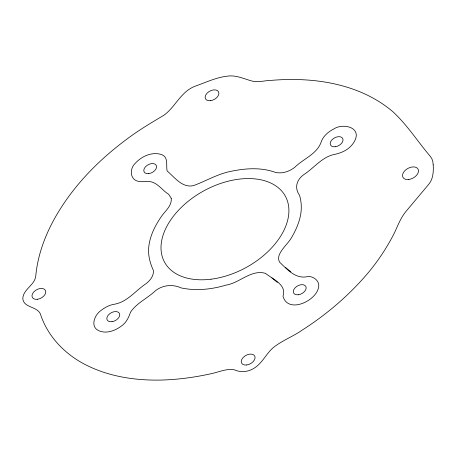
<?xml version="1.0" encoding="UTF-8"?>
<svg xmlns="http://www.w3.org/2000/svg" width="456" height="456" viewBox="0 0 456 456"><rect width="100%" height="100%" fill="white"/><g stroke="black" fill="none" stroke-linecap="round" stroke-linejoin="round"><path stroke-width="0.68" d="M271.907 277.966L277.39 282.412M285.53 267.472L290.854 271.856M171.222 198.223C172.032 205.149 166.258 210.102 162.433 215.038C155.781 224.295 150.28 234.703 148.85 246.16C147.761 254.556 149.864 262.861 153.393 270.436C153.951 275.76 150.235 280.292 146.365 283.467C135.956 290.215 127.72 301.633 114.975 304.129C109.332 304.87 104.27 307.76 99.927 311.305C94.523 315.66 90.408 326.068 98.023 330.343C106.402 334.653 116.445 330.298 123.126 324.695C126.916 321.394 128.905 316.863 130.49 312.223C136.635 302.972 147.539 298.315 155.399 290.768C162.706 284.96 172.71 284.025 181.135 287.913C195.983 291.082 211.453 289.463 225.891 285.142C239.52 283.119 251.302 269.097 265.495 273.372C272.682 279.163 287.035 284.664 282.988 296.252C287.981 313.922 315.307 301.319 318.373 288.181C320.522 281.797 314.344 276.45 308.307 276.444C296.155 279.665 287.673 269.901 279.693 262.251A17.242 10.967 -28.6 0 1 279.243 254.853C282.139 248.167 288.226 243.475 291.806 237.154C296.263 229.436 299.871 221.12 301.017 212.211A88.96 56.59 -28.6 0 0 299.524 195.271C294.205 187.918 296.622 179.824 303.639 174.745C314.047 168.087 322.255 156.528 335.052 154.305C339.161 153.381 343.151 151.911 346.725 149.653A19.625 12.483 -28.6 0 0 354.631 141.001C362.007 127.121 342.821 122.886 333.809 128.957C328.046 131.858 322.7 136.509 320.859 142.899C316.225 154.493 302.938 159.076 294.61 167.449C289.138 171.61 281.956 174.067 275.128 172.288C261.277 167.284 246.023 168.241 231.819 171.148C218.225 173.605 206.34 180.878 193.606 185.575C182.4 188.351 174.551 177.253 167.107 170.92C165.859 164.468 169.034 155.935 159.794 154.082C150.446 152.07 140.881 156.875 134.782 163.807C129.544 168.994 129.96 179.755 138.305 181.311C141.953 182.172 145.658 181.317 149.351 181.522C157.468 182.286 162.125 190.409 168.68 194.273L171.222 198.223M433.2 164.838C433.616 171.809 433.206 179.373 428.287 184.845L406.706 210.552C400.927 217.107 397.945 225.406 394.286 233.198C387.309 246.844 378.919 259.743 369.183 271.582C350.179 294.359 327.454 313.899 302.516 329.91C293.071 336.562 281.916 340.558 272.95 347.871C266.372 353.742 262.576 362.355 255.286 367.439C249.255 371.828 241.099 372.951 234.27 369.77C226.273 368.351 218.584 372.256 210.9 373.749C194.501 377.391 177.8 379.631 160.996 380.07C135.643 380.578 109.696 376.759 86.817 365.359C66.177 355.23 48.712 337.788 41.023 315.865C38.92 305.816 23.803 308.678 22.8 298.657C23.119 289.013 35.072 285.234 35.807 275.601C38.082 251.649 47.612 228.923 60.403 208.745C77.885 181.083 101.58 157.708 127.868 138.402C139.302 129.817 151.62 122.578 163.864 115.26C171.593 109.776 176.386 101.198 182.993 94.557C186.282 91.035 190.277 88.128 194.758 86.326C205.485 82.599 216.019 77.429 227.407 76.141C235.729 74.881 243.515 78.626 251.307 80.866C258.056 82.861 265.107 80.353 271.97 80.307C301.684 77.93 332.47 80.438 360.223 91.93C372.005 96.854 383.125 103.409 392.855 111.703C407.197 124.858 417.65 141.537 430.225 156.254L431.917 158.819L432.858 161.732L433.2 164.838M408.775 179.47A8.596 5.466 -28.6 0 0 418.123 169.244A8.596 5.466 -28.6 0 0 404.614 170.954A8.596 5.466 -28.6 0 0 408.775 179.47M246.496 365.017A7.467 4.748 -28.6 0 0 254.83 356.227A7.467 4.748 -28.6 0 0 243.168 357.481A7.467 4.748 -28.6 0 0 246.496 365.017M37.363 299.301A7.444 4.737 -28.6 0 0 45.469 290.449A7.444 4.737 -28.6 0 0 33.772 291.92A7.444 4.737 -28.6 0 0 37.363 299.301M210.444 100.708A7.421 4.72 -28.6 0 0 218.623 91.924A7.421 4.72 -28.6 0 0 206.99 93.28A7.421 4.72 -28.6 0 0 210.444 100.708M298.298 294.77A6.925 4.406 -28.6 0 0 305.896 286.562A6.925 4.406 -28.6 0 0 295.032 287.867A6.925 4.406 -28.6 0 0 298.298 294.77M112.039 321.697A6.954 4.423 -28.6 0 0 119.398 313.352A6.954 4.423 -28.6 0 0 108.408 314.948A6.954 4.423 -28.6 0 0 112.039 321.697M148.65 173.628A6.891 4.383 -28.6 0 0 156.334 165.505A6.891 4.383 -28.6 0 0 145.561 166.674A6.891 4.383 -28.6 0 0 148.65 173.628M335.194 146.775A6.925 4.406 -28.6 0 0 342.769 138.561A6.925 4.406 -28.6 0 0 331.9 139.889A6.925 4.406 -28.6 0 0 335.194 146.775M211.042 279.197A68.822 43.776 -28.6 0 0 285.975 197.391A68.822 43.776 -28.6 0 0 177.851 210.968A68.822 43.776 -28.6 0 0 211.042 279.197"/></g></svg>
